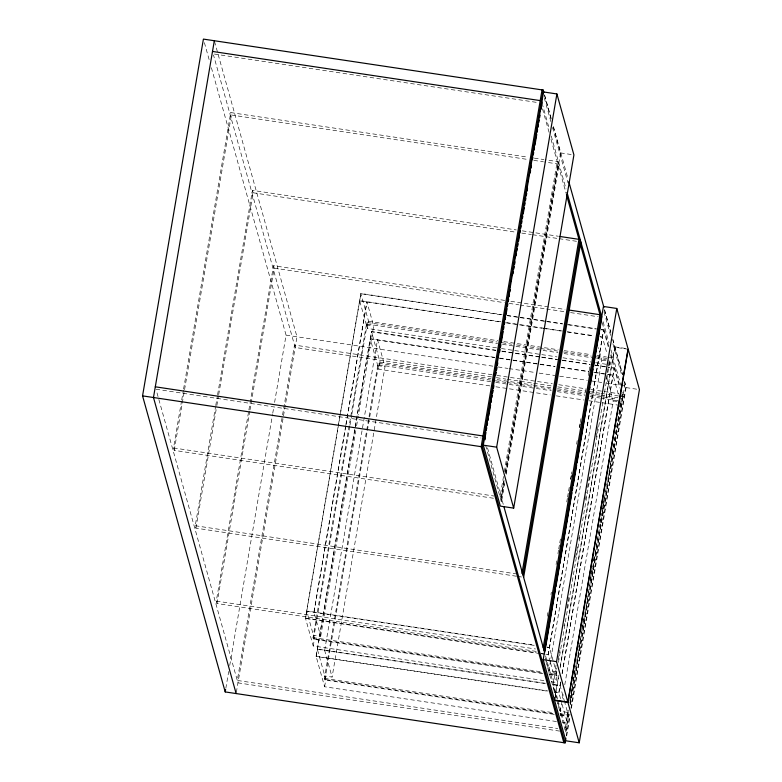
<?xml version="1.0" encoding="UTF-8"?>
<svg xmlns="http://www.w3.org/2000/svg" width="782" height="782" viewBox="0 0 782 782"><rect width="100%" height="100%" fill="white"/><g stroke="black" fill="none" stroke-linecap="round" stroke-linejoin="round"><path stroke-width="0.59" stroke-dasharray="3.91 2.93" d="M493.481 498.261L174.22 450.373L173.536 447.949L181.532 401.068M181.737 399.866L183.379 390.257M183.584 389.055L230.739 112.579L528.309 157.221M174.22 450.373L231.413 115.003L230.739 112.579M516.403 576.226L195.93 528.153L195.256 525.729L215.549 406.728M215.754 405.526L217.396 395.907M217.601 394.705L252.449 190.358L516.296 229.937M195.93 528.153L216.634 406.748M216.839 405.545L218.481 395.927M218.686 394.724L253.124 192.783L252.449 190.358M536.237 651.406L216.976 603.509L216.291 601.084L248.686 411.166M248.891 409.964L273.495 265.714L504.81 300.415M216.976 603.509L249.771 411.185M249.976 409.983L274.169 268.138L273.495 265.714M225.832 688.316L228.696 671.503M229.722 665.492L272.537 414.431M272.742 413.228L273.768 407.217M274.59 402.417L286.065 335.146L211.277 67.291M236.34 692.353L296.984 336.788L214.327 40.742M543.891 680.584L313.22 645.981L305.439 618.122L360.815 293.455L502.112 314.657M345.742 425.603L313.944 612.081L320.708 636.304L313.426 635.209M345.947 424.401L366.875 301.686L373.64 325.908L358.459 414.939M314.022 612.355L345.82 425.877M346.025 424.675L366.953 301.96M542.923 673.625L313.465 639.207L313.015 637.594L366.768 322.438L497.196 342.008M313.465 639.207L349.779 426.298M349.984 425.095L351.626 415.477M351.832 414.264L367.217 324.051L366.768 322.438M313.22 645.981L314.442 638.845L306.661 610.986L534.908 645.228M496.599 347.834L367.374 328.45L368.596 321.314L360.815 293.455M556.481 721.542L324.608 686.752L316.075 656.206L371.45 331.539L495.837 350.199M320.708 636.304L355.79 430.579M356.612 425.77L358.254 416.141M324.647 650.438L377.51 339.769L385.027 366.68L332.086 677.075L324.804 675.99M554.311 714.396L324.853 679.978L324.403 678.365L378.146 363.21L490.461 380.062M324.853 679.978L378.596 364.823L378.146 363.21M324.608 686.752L325.82 679.617L317.297 649.07L545.543 683.312M489.864 385.888L378.762 369.221L379.974 362.086L371.45 331.539M503.51 476.492L500.03 496.932L501.242 497.108L504.116 480.285M504.331 471.683L557.224 161.561M503.989 480.119L500.705 499.346L501.917 499.532L504.791 482.699M505.416 471.702L557.898 163.985M505.348 473.071L558.436 161.737L545.181 159.753M501.145 501.311L504.429 482.093M505.866 473.687L560.567 152.91L553.363 127.124M506.228 474.293L559.12 164.161L544.653 161.991M547.253 616.236L547.869 612.629M550.948 594.584L551.359 592.169M556.07 564.506L556.686 560.889M557.918 553.676L558.534 550.069M558.739 548.866L559.56 544.047M559.765 542.845L560.586 538.036M566.745 501.946L567.361 498.33M567.566 497.127L568.387 492.318M568.592 491.116L569.413 486.306M570.645 479.083L571.261 475.476M571.466 474.273L571.877 471.869M576.588 444.196L577.204 440.589M579.462 427.353L580.078 423.746M580.283 422.544L581.104 417.725M585.415 392.466L586.031 388.85L558.328 384.646M588.289 375.614L588.905 372.007M589.11 370.805L589.931 365.996M570.713 479.356L571.329 475.739M579.54 427.617L580.156 424.01M550.186 661.709L548.192 654.544L603.557 329.877L601.143 329.515M556.168 671.63L548.886 670.536L550.733 659.705M550.939 658.503L601.817 360.14L598.318 347.589M556.041 665.14L552.825 684.661L560.108 685.755M548.964 674.534L556.207 675.619L555.758 674.006L556.784 668.014M558.221 659.597L559.863 649.969M563.969 625.913L564.379 623.489M567.038 607.858L569.101 595.816M575.66 557.331L577.918 544.096M578.739 539.287L579.765 533.265M585.503 499.59L586.735 492.367M587.556 487.557L589.608 475.534M596.177 437.04L598.435 423.805M606.021 379.299L609.1 361.255M556.207 675.619L557.234 669.607M558.465 662.383L609.96 360.473M551.134 681.669L555.963 682.393L557.185 675.257L549.404 647.408L546.989 647.046M595.63 362.692L610.116 364.862L611.338 357.726L610.371 354.285M555.288 695.227L558.563 676M560.205 666.391L614.711 346.827L612.775 339.906M554.79 699.235L558.886 675.208M560.117 667.994L614.818 347.228L627.056 349.065M560.518 698.717L558.817 692.617L560.655 681.875M562.092 673.458L614.193 367.96L608.152 367.051M560.723 682.148L558.895 692.891L554.067 692.168M562.16 673.722L614.261 368.224L608.23 367.315M567.546 712.402L560.264 711.307L563.548 692.06M564.78 684.837L613.205 400.912L606.734 377.745M560.352 715.305L567.595 716.39L567.146 714.777L567.967 709.968M569.804 699.167L572.072 685.912M572.883 681.122L574.936 669.069M578.631 647.437L579.042 645.013M581.71 629.383L583.763 617.35M590.322 578.856L592.58 565.621M593.401 560.811L594.428 554.8M600.175 521.115L600.586 518.701M602.228 509.082L604.281 497.059M611.866 452.553L613.098 445.339M619.667 406.816L620.282 403.209M568.27 710.359L564.995 729.596L566.207 729.772L568.866 714.152M569.912 700.74L590.205 581.74M590.41 580.537L600.048 524.048M600.253 522.845L601.896 513.227M602.101 512.024L611.729 455.525M611.935 454.322L620.546 403.844M620.752 402.642L621.573 397.833M621.778 396.63L622.189 394.226L623.401 394.402L570.508 704.533M567.595 716.39L568.622 710.379M569.853 703.165L621.348 401.244L620.888 399.631M558.025 700.477L566.882 732.196L565.669 732.011L568.944 712.783M570.381 704.367L624.691 385.946L623.704 382.418M566.276 735.764L569.961 714.162M570.977 708.16L625.903 386.122L624.593 381.43M566.676 735.999L569.951 716.771M571.388 708.365L626.089 387.598L624.486 381.831M214.385 54.046L538.475 102.657M560.567 152.91L573.92 154.914M534.331 158.13L543.969 159.567M231.413 115.003L528.984 159.645M533.803 160.369L543.441 161.815M522.317 230.846L558.465 236.262M253.124 192.783L515.768 232.186M521.789 233.085L531.428 234.532M532.63 234.708L557.937 238.51M559.14 238.686L577.204 241.403M510.832 301.324L565.044 309.457M274.169 268.138L504.273 302.663M509.092 303.387L518.73 304.824M519.942 305.009L545.24 308.802M546.442 308.988L564.516 311.695M570.537 312.595L598.25 316.759M506.941 315.381L519.023 317.189M520.226 317.375L545.592 321.177M546.794 321.363L562.493 323.719M568.534 324.618L596.314 328.792M500.979 314.745L360.893 293.729L305.518 618.396L539.805 653.537M507.019 315.654L519.092 317.463M520.304 317.639L545.66 321.451M546.872 321.627L562.571 323.983M567.4 324.706L596.383 329.056M601.221 329.779L603.636 330.141L548.26 654.808L545.846 654.446M500.9 321.793L359.593 300.591L367.374 328.45M506.932 322.702L544.37 328.313M545.582 328.499L562.483 331.03M567.321 331.754L593.89 335.742M599.921 336.651L602.345 337.013L606.91 353.366M359.671 300.865L500.969 322.057M505.798 322.79L542.034 328.225M543.236 328.401L562.561 331.304M567.39 332.027L593.958 336.016M599.999 336.915L602.414 337.277M614.711 346.827L628.063 348.821M368.596 321.314L497.811 340.698M503.852 341.607L558.201 349.759M564.233 350.668L590.801 354.647M596.842 355.556L606.5 357.003M607.712 357.188L611.338 357.726M502.024 342.731L511.682 344.178M516.521 344.901L539.463 348.342M540.675 348.528L557.576 351.059M563.617 351.968L591.397 356.133M596.226 356.856L607.096 358.488M367.217 324.051L497.645 343.621M502.474 344.344L558.025 352.682M564.066 353.581L591.847 357.755M596.676 358.479L606.333 359.925M366.357 324.813L373.64 325.908M601.817 360.14L608.064 361.079M501.428 348.557L513.5 350.375M514.712 350.551L556.98 356.895M563.02 357.804L590.791 361.968M501.878 351.108L540.518 356.905M541.731 357.091L557.429 359.446M562.258 360.17L590.039 364.334M594.867 365.057L606.94 366.866M495.915 350.473L371.518 331.812L316.153 656.479L546.813 691.083M501.946 351.382L540.597 357.178M541.809 357.354L557.507 359.71M562.336 360.434L590.107 364.598M594.946 365.331L607.018 367.139M494.625 357.335L370.228 338.674L378.762 369.221M499.454 358.058L555.005 366.396M561.046 367.305L588.817 371.47M594.858 372.379L612.971 375.096L618.904 396.318M370.306 338.948L494.693 357.609M499.522 358.332L555.083 366.67M561.114 367.569L588.895 371.733M593.724 372.467L613.049 375.36M286.065 335.146L493.364 366.24M498.183 366.963L507.821 368.41M509.033 368.596L534.331 372.388M539.15 373.112L554.809 375.458M559.629 376.181L587.341 380.335M592.16 381.059L601.798 382.506M606.617 383.229L619.872 385.223M621.074 385.399L625.903 386.122M626.089 387.598L639.441 389.602M492.073 374.705L294.482 345.067L237.288 680.438L557.762 728.511M496.893 375.428L552.307 383.737M590.86 389.524L618.572 393.678M491.536 376.944L295.156 347.491L213.486 54.965M496.355 377.667L506.003 379.114M507.205 379.299L532.503 383.092M533.705 383.268L551.779 385.985M557.801 386.885L585.513 391.039M590.332 391.762L599.97 393.209M601.172 393.395L624.075 396.826L622.765 392.134M379.974 362.086L491.086 378.752M497.117 379.661L532.141 384.92M533.353 385.096L552.669 387.999M557.507 388.722L585.278 392.887M590.107 393.61L599.774 395.057M600.977 395.242L617.888 397.774M619.1 397.96L622.716 398.507L621.739 395.008M495.299 380.785L506.159 382.418M507.371 382.594L550.851 389.123M556.882 390.023L584.662 394.196M590.703 395.096L617.272 399.084M378.596 364.823L490.91 381.675M495.749 382.398L551.3 390.736M557.341 391.635L585.112 395.809M589.941 396.533L599.608 397.979M600.811 398.165L621.348 401.244M377.745 365.595L385.027 366.68M613.205 400.912L619.452 401.85M495.905 386.797L550.245 394.949M556.285 395.858L584.066 400.022M588.895 400.746L619.09 405.272M155.98 389.231L481.272 438.028M173.536 447.949L494.009 496.023M195.256 525.729L515.719 573.802M517.606 576.402L522.425 577.126M306.74 611.26L534.986 645.502M547.068 647.31L549.482 647.672M216.291 601.084L535.562 648.982M305.439 618.122L536.11 652.726M540.939 653.449L544.565 653.996M545.768 654.182L548.192 654.544M541.017 653.723L544.643 654.27M313.015 637.594L542.473 672.012M548.514 672.921L555.758 674.006M314.442 638.845L542.688 673.087M549.932 674.172L557.185 675.257M317.365 649.343L545.621 683.585M316.075 656.206L547.947 690.995M553.988 691.894L558.817 692.617M324.403 678.365L553.861 712.783M559.902 713.692L567.146 714.777M325.82 679.617L554.076 713.858M560.108 714.768L568.563 716.029L564.985 703.223M562.522 722.441L567.351 723.164L561.818 703.37M559.648 731.111L237.963 682.852L156.292 390.335M544.555 94.778L551.447 119.451M553.412 126.498L567.849 178.188M604.584 309.76L610.81 332.086M612.785 339.134L622.619 374.373M544.526 95.472L551.408 120.086M604.398 309.916L610.84 332.985M614.818 347.228L622.55 374.91M544.331 98.121L550.89 121.621M552.532 127.495L567.947 182.705M604.027 311.93L610.908 336.602M612.883 343.65L621.739 375.37M542.073 103.136L549.296 128.981M551.261 136.029L566.021 188.892M603.088 321.646L608.992 342.79M610.957 349.837L620.8 385.076M542.503 108.825L549.062 132.324M551.027 139.372L566.119 193.408M602.199 322.634L609.09 347.306M611.055 354.354L619.579 384.9M621.876 393.121L622.863 396.65M603.557 329.877L608.445 347.384M614.193 367.96L619.794 388.019M608.836 360.267L610.116 364.862M620.849 403.307L621.504 405.643M564.663 702.06L560.039 685.482L552.757 684.397L556.716 698.561M550.508 662.853L555.963 682.393M487.509 447.9L503.579 505.465M545.562 655.834L557.693 699.303M545.386 657.985L548.886 670.536M558.006 703.194L560.264 711.307M485.632 445.369L502.034 504.107M545.983 661.523L556.481 699.118M556.813 700.291L565.669 732.011M204.385 42.629L209.312 60.243M324.579 650.165L332.086 677.075"/><path stroke-width="1.17" d="M565.865 738.14L565.054 742.9L225.216 691.923L142.559 395.878L203.408 39.1L543.246 90.077L543.901 92.432M214.327 40.742L153.477 397.51L236.135 693.556M225.216 691.923L225.627 689.519M542.034 89.901L481.184 446.669L563.842 742.714M565.054 742.9L482.396 446.854L543.246 90.077M483.305 445.163L543.549 91.953L556.901 93.957L573.92 154.914L513.676 508.124L500.333 506.12L483.305 445.163L496.658 447.167L513.676 508.124M484.899 438.575L485.925 432.563M486.336 430.159L486.746 427.754M487.157 425.349L487.567 422.945M487.978 420.54L488.388 418.135M488.799 415.731L490.637 404.92M491.047 402.515L491.458 400.11M491.868 397.706L492.279 395.301M492.689 392.896L493.1 390.492M493.51 388.087L493.921 385.682M495.768 374.861L496.179 372.467M496.59 370.062L496.99 367.657M497.401 365.253L497.811 362.848M499.659 352.027L500.069 349.622M500.48 347.218L500.891 344.813M501.301 342.408L503.149 331.597M503.559 329.193L503.97 326.788M504.37 324.383L504.781 321.979M505.192 319.574L505.602 317.169M506.013 314.765L507.039 308.753M507.45 306.349L507.86 303.944M508.271 301.539L508.681 299.135M509.092 296.73L509.502 294.325M509.913 291.921L510.323 289.526M512.982 273.896L513.393 271.491M513.803 269.086L514.214 266.682M514.624 264.277L515.035 261.872M516.061 255.861L516.472 253.456M516.882 251.051L517.293 248.656M517.704 246.252L518.114 243.847M518.525 241.442L519.541 235.431M519.952 233.026L520.362 230.622M520.773 228.217L521.183 225.812M521.594 223.408L522.005 221.003M522.415 218.598L522.826 216.194M523.236 213.789L524.263 207.787M524.673 205.383L525.084 202.978M525.494 200.573L525.905 198.169M526.315 195.764L526.716 193.359M527.127 190.955L527.537 188.55M530.206 172.92L530.616 170.515M531.027 168.12L531.437 165.716M532.464 159.704L532.874 157.299M533.285 154.895L533.695 152.49M534.096 150.085L534.507 147.681M534.917 145.276L536.765 134.455M537.175 132.05L537.586 129.646M537.996 127.251L538.407 124.846M538.818 122.442L539.228 120.037M539.639 117.632L540.049 115.228M541.076 109.216L541.476 106.811M496.658 447.167L556.901 93.957M521.956 573.509L578.944 239.341M522.962 574.887L580.156 239.517L559.668 236.447M523.637 577.312L580.831 241.941M543.197 647.662L599.98 314.696M543.998 650.243L601.192 314.882L568.661 309.995M543.197 659.656L603.44 306.456L616.783 308.46L628.063 348.821L567.82 702.031L554.467 700.027L543.197 659.656L556.549 661.66L567.82 702.031M544.878 651.465L555.543 588.963M555.953 586.559L559.433 566.119M559.844 563.714L571.945 492.797M572.356 490.392L572.766 487.988M573.167 485.583L576.657 465.153M577.067 462.748L589.159 391.831M589.569 389.426L589.98 387.022M590.39 384.617L593.059 368.987M593.47 366.582L601.671 318.499M556.549 661.66L616.783 308.46M554.467 700.027L554.878 697.632M567.937 702.441L628.171 349.231L639.441 389.602L579.208 742.802L565.855 740.808L554.585 700.437L567.937 702.441L579.208 742.802M212.499 51.446L541.418 100.78L542.092 103.204M155.305 386.807L484.224 436.151L485.211 439.68M142.559 395.878L482.396 446.854M568.827 181.717L603.929 307.414M567.009 192.421L601.876 317.297M566.442 194.581L578.915 239.224M579.892 242.752L599.902 314.413M503.901 506.638L544.673 652.667"/></g></svg>
